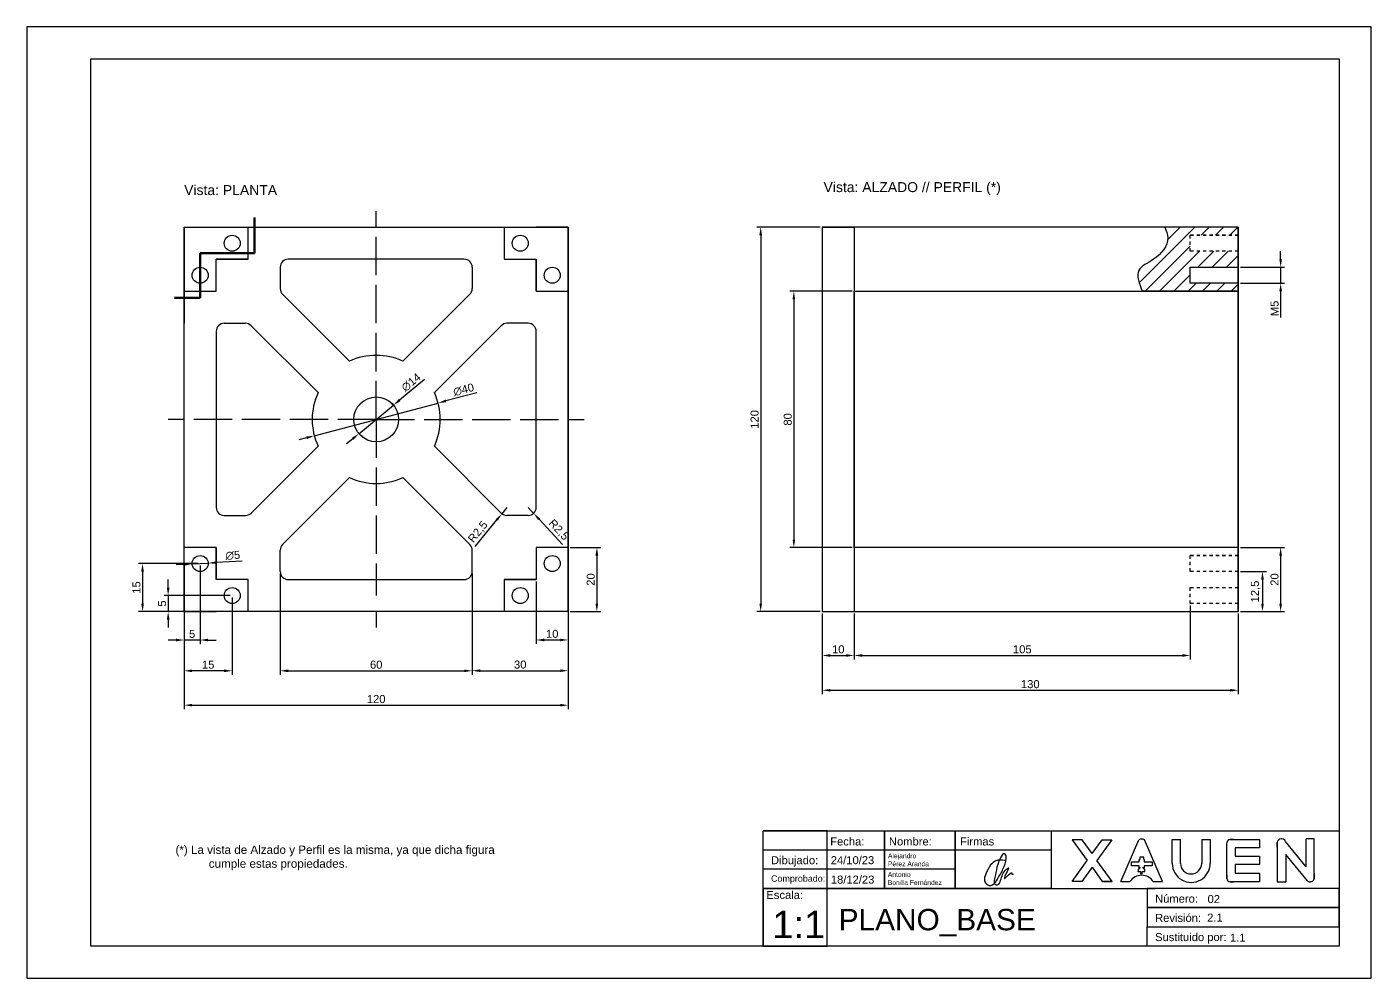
# Model space of a CAD drawing. Header units: millimetres. Extents: x 203 to 1047, y 1920 to 2419.
# Drawn here: x 626.6 to 1046.6, y 2122.1 to 2419.1 of the extents above; entities that cross this region are included whole.
import ezdxf

# ---------------------------------------------------------------- set-up
doc = ezdxf.new("R2010")
doc.units = ezdxf.units.MM
doc.linetypes.add('ACAD_ISO02W100', pattern=[15, 12, -3])
doc.linetypes.add('JIS_02_1.0', pattern=[2, 1, -1])
for name, color, linetype in [('BASE', 7, 'Continuous'), ('Cajetín', 7, 'Continuous'), ('COTA', 252, 'Continuous')]:
    doc.layers.add(name, color=color, linetype=linetype)
doc.styles.get("Standard").update_dxf_attribs({"font": 'arial.ttf'})
doc.dimstyles.new('ISO-25', dxfattribs={"dimtxt": 2.5, "dimasz": 2.5, "dimexe": 1.25, "dimexo": 0.625, "dimtad": 1, "dimtxsty": 'Standard', "dimcen": 2.5, "dimadec": 0, "dimazin": 0, "dimtfac": 1, "dimtmove": 0, "dimatfit": 3, "dimfxl": 1, "dimarcsym": 0})

# ---------------------------------------------------------------- blocks, each defined once
blk = doc.blocks.new('*D55')
at = {"layer": 'COTA', "color": 0, "lineweight": -2, "transparency": 16777216}
for p, q in [((765.77, 2248.38), (765.77, 2216.8)), ((795.77, 2248.38), (795.77, 2216.8)), ((768.27, 2218.05), (793.27, 2218.05))]:
    blk.add_line(p, q, dxfattribs=at)
at = {"layer": 'COTA', "color": 0, "transparency": 16777216}
for points in [[(768.27, 2218.47), (768.27, 2217.63), (765.77, 2218.05)], [(793.27, 2218.47), (793.27, 2217.63), (795.77, 2218.05)]]:
    blk.add_solid(points, dxfattribs=at)
at = {"layer": 'Defpoints', "color": 0, "transparency": 16777216}
for p in [(765.77, 2249.01), (795.77, 2249.01), (795.77, 2218.05)]:
    blk.add_point(p, dxfattribs=at)
at = {"layer": 'COTA', "color": 0, "transparency": 16777216, "insert": (780.77, 2219.95), "char_height": 2.5, "attachment_point": 5}
blk.add_mtext('30', dxfattribs=at)
blk = doc.blocks.new('*D56')
at = {"layer": 'COTA', "color": 0, "lineweight": -2, "transparency": 16777216}
for p, q in [((785.77, 2245.88), (785.77, 2226.39)), ((795.77, 2245.88), (795.77, 2226.39)), ((788.27, 2227.64), (793.27, 2227.64))]:
    blk.add_line(p, q, dxfattribs=at)
at = {"layer": 'COTA', "color": 0, "transparency": 16777216}
for points in [[(788.27, 2228.06), (788.27, 2227.22), (785.77, 2227.64)], [(793.27, 2228.06), (793.27, 2227.22), (795.77, 2227.64)]]:
    blk.add_solid(points, dxfattribs=at)
at = {"layer": 'Defpoints', "color": 0, "transparency": 16777216}
for p in [(785.77, 2246.51), (795.77, 2246.51), (795.77, 2227.64)]:
    blk.add_point(p, dxfattribs=at)
at = {"layer": 'COTA', "color": 0, "transparency": 16777216, "insert": (790.77, 2229.54), "char_height": 2.5, "attachment_point": 5}
blk.add_mtext('10', dxfattribs=at)
blk = doc.blocks.new('*D57')
at = {"layer": 'COTA', "color": 0, "lineweight": -2, "transparency": 16777216}
for p, q in [((675.77, 2235.88), (675.77, 2206.03)), ((795.77, 2235.88), (795.77, 2206.03)), ((678.27, 2207.28), (793.27, 2207.28))]:
    blk.add_line(p, q, dxfattribs=at)
at = {"layer": 'COTA', "color": 0, "transparency": 16777216}
for points in [[(678.27, 2207.69), (678.27, 2206.86), (675.77, 2207.28)], [(793.27, 2207.69), (793.27, 2206.86), (795.77, 2207.28)]]:
    blk.add_solid(points, dxfattribs=at)
at = {"layer": 'Defpoints', "color": 0, "transparency": 16777216}
for p in [(675.77, 2236.51), (795.77, 2236.51), (795.77, 2207.28)]:
    blk.add_point(p, dxfattribs=at)
at = {"layer": 'COTA', "color": 0, "transparency": 16777216, "insert": (735.77, 2209.18), "char_height": 2.5, "attachment_point": 5}
blk.add_mtext('120', dxfattribs=at)
blk = doc.blocks.new('*D58')
at = {"layer": 'COTA', "color": 0, "lineweight": -2, "transparency": 16777216}
for p, q in [((705.77, 2248.38), (705.77, 2216.76)), ((765.77, 2248.38), (765.77, 2216.76)), ((708.27, 2218.01), (763.27, 2218.01))]:
    blk.add_line(p, q, dxfattribs=at)
at = {"layer": 'COTA', "color": 0, "transparency": 16777216}
for points in [[(708.27, 2218.43), (708.27, 2217.59), (705.77, 2218.01)], [(763.27, 2218.43), (763.27, 2217.59), (765.77, 2218.01)]]:
    blk.add_solid(points, dxfattribs=at)
at = {"layer": 'Defpoints', "color": 0, "transparency": 16777216}
for p in [(705.77, 2249.01), (765.77, 2249.01), (765.77, 2218.01)]:
    blk.add_point(p, dxfattribs=at)
at = {"layer": 'COTA', "color": 0, "transparency": 16777216, "insert": (735.77, 2219.91), "char_height": 2.5, "attachment_point": 5}
blk.add_mtext('60', dxfattribs=at)
blk = doc.blocks.new('*D60')
at = {"layer": 'COTA', "color": 0, "lineweight": -2, "transparency": 16777216}
for p, q in [((776.6, 2269.01), (775.03, 2267.06)), ((766.74, 2256.78), (773.47, 2265.12))]:
    blk.add_line(p, q, dxfattribs=at)
at = {"layer": 'COTA', "color": 0, "transparency": 16777216}
blk.add_solid([(773.14, 2265.38), (773.79, 2264.85), (775.03, 2267.06)], dxfattribs=at)
at = {"layer": 'Defpoints', "color": 0, "transparency": 16777216}
for p in [(776.6, 2269.01), (775.03, 2267.06)]:
    blk.add_point(p, dxfattribs=at)
at = {"layer": 'COTA', "color": 0, "transparency": 16777216, "insert": (767.66, 2261.31), "char_height": 2.5, "attachment_point": 5, "rotation": 51.1242}
blk.add_mtext('R2,5', dxfattribs=at)
blk = doc.blocks.new('*D62')
at = {"layer": 'COTA', "color": 0, "lineweight": -2, "transparency": 16777216}
for p, q in [((783.27, 2269.01), (784.97, 2267.17)), ((793.95, 2257.48), (786.67, 2265.34))]:
    blk.add_line(p, q, dxfattribs=at)
at = {"layer": 'COTA', "color": 0, "transparency": 16777216}
blk.add_solid([(786.98, 2265.62), (786.36, 2265.06), (784.97, 2267.17)], dxfattribs=at)
at = {"layer": 'Defpoints', "color": 0, "transparency": 16777216}
for p in [(783.27, 2269.01), (784.97, 2267.17)]:
    blk.add_point(p, dxfattribs=at)
at = {"layer": 'COTA', "color": 0, "transparency": 16777216, "insert": (792.72, 2261.94), "char_height": 2.5, "attachment_point": 5, "rotation": 312.7867}
blk.add_mtext('R2,5', dxfattribs=at)
blk = doc.blocks.new('*D63')
at = {"layer": 'COTA', "color": 0, "lineweight": -2, "transparency": 16777216}
for p, q in [((874.52, 2356.51), (854.66, 2356.51)), ((855.91, 2354.01), (855.91, 2239.01)), ((874.52, 2236.51), (854.66, 2236.51))]:
    blk.add_line(p, q, dxfattribs=at)
at = {"layer": 'COTA', "color": 0, "transparency": 16777216}
for points in [[(855.49, 2354.01), (856.32, 2354.01), (855.91, 2356.51)], [(855.49, 2239.01), (856.32, 2239.01), (855.91, 2236.51)]]:
    blk.add_solid(points, dxfattribs=at)
at = {"layer": 'Defpoints', "color": 0, "transparency": 16777216}
for p in [(875.14, 2356.51), (855.91, 2236.51), (875.14, 2236.51)]:
    blk.add_point(p, dxfattribs=at)
at = {"layer": 'COTA', "color": 0, "transparency": 16777216, "insert": (854.01, 2296.51), "char_height": 2.5, "attachment_point": 5, "rotation": 90}
blk.add_mtext('120', dxfattribs=at)
blk = doc.blocks.new('*D64')
at = {"layer": 'COTA', "color": 0, "lineweight": -2, "transparency": 16777216}
for p, q in [((875.14, 2235.88), (875.14, 2210.68)), ((1005.14, 2235.88), (1005.14, 2210.68)), ((877.64, 2211.93), (1002.64, 2211.93))]:
    blk.add_line(p, q, dxfattribs=at)
at = {"layer": 'COTA', "color": 0, "transparency": 16777216}
for points in [[(877.64, 2212.35), (877.64, 2211.51), (875.14, 2211.93)], [(1002.64, 2212.35), (1002.64, 2211.51), (1005.14, 2211.93)]]:
    blk.add_solid(points, dxfattribs=at)
at = {"layer": 'Defpoints', "color": 0, "transparency": 16777216}
for p in [(875.14, 2236.51), (1005.14, 2236.51), (1005.14, 2211.93)]:
    blk.add_point(p, dxfattribs=at)
at = {"layer": 'COTA', "color": 0, "transparency": 16777216, "insert": (940.14, 2213.83), "char_height": 2.5, "attachment_point": 5}
blk.add_mtext('130', dxfattribs=at)
blk = doc.blocks.new('*D65')
at = {"layer": 'COTA', "color": 0, "lineweight": -2, "transparency": 16777216}
for p, q in [((875.14, 2235.88), (875.14, 2221.55)), ((885.14, 2235.88), (885.14, 2221.55)), ((877.64, 2222.8), (882.64, 2222.8))]:
    blk.add_line(p, q, dxfattribs=at)
at = {"layer": 'COTA', "color": 0, "transparency": 16777216}
for points in [[(877.64, 2223.22), (877.64, 2222.38), (875.14, 2222.8)], [(882.64, 2223.22), (882.64, 2222.38), (885.14, 2222.8)]]:
    blk.add_solid(points, dxfattribs=at)
at = {"layer": 'Defpoints', "color": 0, "transparency": 16777216}
for p in [(875.14, 2236.51), (885.14, 2236.51), (885.14, 2222.8)]:
    blk.add_point(p, dxfattribs=at)
at = {"layer": 'COTA', "color": 0, "transparency": 16777216, "insert": (880.14, 2224.7), "char_height": 2.5, "attachment_point": 5}
blk.add_mtext('10', dxfattribs=at)
blk = doc.blocks.new('*D67')
at = {"layer": 'COTA', "color": 0, "lineweight": -2, "transparency": 16777216}
for p, q in [((884.52, 2336.51), (865.02, 2336.51)), ((866.27, 2334.01), (866.27, 2259.01)), ((884.52, 2256.51), (865.02, 2256.51))]:
    blk.add_line(p, q, dxfattribs=at)
at = {"layer": 'COTA', "color": 0, "transparency": 16777216}
for points in [[(865.85, 2334.01), (866.68, 2334.01), (866.27, 2336.51)], [(865.85, 2259.01), (866.68, 2259.01), (866.27, 2256.51)]]:
    blk.add_solid(points, dxfattribs=at)
at = {"layer": 'Defpoints', "color": 0, "transparency": 16777216}
for p in [(885.14, 2336.51), (866.27, 2256.51), (885.14, 2256.51)]:
    blk.add_point(p, dxfattribs=at)
at = {"layer": 'COTA', "color": 0, "transparency": 16777216, "insert": (864.36, 2296.51), "char_height": 2.5, "attachment_point": 5, "rotation": 90}
blk.add_mtext('80', dxfattribs=at)
blk = doc.blocks.new('*D68')
at = {"layer": 'COTA', "color": 0, "lineweight": -2, "transparency": 16777216}
for p, q in [((675.77, 2240.88), (675.77, 2216.76)), ((690.77, 2240.88), (690.77, 2216.76)), ((688.27, 2218.01), (678.27, 2218.01))]:
    blk.add_line(p, q, dxfattribs=at)
at = {"layer": 'COTA', "color": 0, "transparency": 16777216}
for points in [[(678.27, 2218.43), (678.27, 2217.59), (675.77, 2218.01)], [(688.27, 2218.43), (688.27, 2217.59), (690.77, 2218.01)]]:
    blk.add_solid(points, dxfattribs=at)
at = {"layer": 'Defpoints', "color": 0, "transparency": 16777216}
for p in [(675.77, 2241.51), (690.77, 2241.51), (675.77, 2218.01)]:
    blk.add_point(p, dxfattribs=at)
at = {"layer": 'COTA', "color": 0, "transparency": 16777216, "insert": (683.27, 2219.91), "char_height": 2.5, "attachment_point": 5}
blk.add_mtext('15', dxfattribs=at)
blk = doc.blocks.new('*D69')
at = {"layer": 'COTA', "color": 0, "lineweight": -2, "transparency": 16777216}
for p, q in [((675.77, 2250.88), (675.77, 2226.38)), ((680.77, 2250.88), (680.77, 2226.38)), ((673.27, 2227.63), (670.77, 2227.63)), ((680.77, 2227.63), (675.77, 2227.63)), ((683.27, 2227.63), (685.77, 2227.63))]:
    blk.add_line(p, q, dxfattribs=at)
at = {"layer": 'COTA', "color": 0, "transparency": 16777216}
for points in [[(673.27, 2228.04), (673.27, 2227.21), (675.77, 2227.63)], [(683.27, 2228.04), (683.27, 2227.21), (680.77, 2227.63)]]:
    blk.add_solid(points, dxfattribs=at)
at = {"layer": 'Defpoints', "color": 0, "transparency": 16777216}
for p in [(675.77, 2251.51), (680.77, 2251.51), (675.77, 2227.63)]:
    blk.add_point(p, dxfattribs=at)
at = {"layer": 'COTA', "color": 0, "transparency": 16777216, "insert": (678.27, 2229.52), "char_height": 2.5, "attachment_point": 5}
blk.add_mtext('5', dxfattribs=at)
blk = doc.blocks.new('*D70')
at = {"layer": 'COTA', "color": 0, "lineweight": -2, "transparency": 16777216}
for p, q in [((680.15, 2251.51), (661.52, 2251.51)), ((662.77, 2249.01), (662.77, 2239.01)), ((680.15, 2236.51), (661.52, 2236.51))]:
    blk.add_line(p, q, dxfattribs=at)
at = {"layer": 'COTA', "color": 0, "transparency": 16777216}
for points in [[(662.35, 2249.01), (663.19, 2249.01), (662.77, 2251.51)], [(662.35, 2239.01), (663.19, 2239.01), (662.77, 2236.51)]]:
    blk.add_solid(points, dxfattribs=at)
at = {"layer": 'Defpoints', "color": 0, "transparency": 16777216}
for p in [(680.77, 2251.51), (662.77, 2236.51), (680.77, 2236.51)]:
    blk.add_point(p, dxfattribs=at)
at = {"layer": 'COTA', "color": 0, "transparency": 16777216, "insert": (660.87, 2244.01), "char_height": 2.5, "attachment_point": 5, "rotation": 90}
blk.add_mtext('15', dxfattribs=at)
blk = doc.blocks.new('*D71')
at = {"layer": 'COTA', "color": 0, "lineweight": -2, "transparency": 16777216}
for p, q in [((670.77, 2244.01), (670.77, 2246.51)), ((690.15, 2241.51), (669.52, 2241.51)), ((670.77, 2241.51), (670.77, 2236.51)), ((690.15, 2236.51), (669.52, 2236.51)), ((670.77, 2234.01), (670.77, 2231.51))]:
    blk.add_line(p, q, dxfattribs=at)
at = {"layer": 'COTA', "color": 0, "transparency": 16777216}
for points in [[(670.36, 2244.01), (671.19, 2244.01), (670.77, 2241.51)], [(670.36, 2234.01), (671.19, 2234.01), (670.77, 2236.51)]]:
    blk.add_solid(points, dxfattribs=at)
at = {"layer": 'Defpoints', "color": 0, "transparency": 16777216}
for p in [(690.77, 2241.51), (670.77, 2236.51), (690.77, 2236.51)]:
    blk.add_point(p, dxfattribs=at)
at = {"layer": 'COTA', "color": 0, "transparency": 16777216, "insert": (668.88, 2239.01), "char_height": 2.5, "attachment_point": 5, "rotation": 90}
blk.add_mtext('5', dxfattribs=at)
blk = doc.blocks.new('*D74')
at = {"layer": 'COTA', "color": 0, "lineweight": -2, "transparency": 16777216}
for p, q in [((796.4, 2256.51), (805.96, 2256.51)), ((804.71, 2254.01), (804.71, 2239.01)), ((796.4, 2236.51), (805.96, 2236.51))]:
    blk.add_line(p, q, dxfattribs=at)
at = {"layer": 'COTA', "color": 0, "transparency": 16777216}
for points in [[(804.29, 2254.01), (805.13, 2254.01), (804.71, 2256.51)], [(804.29, 2239.01), (805.13, 2239.01), (804.71, 2236.51)]]:
    blk.add_solid(points, dxfattribs=at)
at = {"layer": 'Defpoints', "color": 0, "transparency": 16777216}
for p in [(795.77, 2256.51), (795.77, 2236.51), (804.71, 2236.51)]:
    blk.add_point(p, dxfattribs=at)
at = {"layer": 'COTA', "color": 0, "transparency": 16777216, "insert": (802.81, 2246.51), "char_height": 2.5, "attachment_point": 5, "rotation": 90}
blk.add_mtext('20', dxfattribs=at)
blk = doc.blocks.new('*D75')
at = {"layer": 'COTA', "color": 0, "lineweight": -2, "transparency": 16777216}
for p, q in [((1005.77, 2256.51), (1019.62, 2256.51)), ((1018.37, 2254.01), (1018.37, 2239.01)), ((1005.77, 2236.51), (1019.62, 2236.51))]:
    blk.add_line(p, q, dxfattribs=at)
at = {"layer": 'COTA', "color": 0, "transparency": 16777216}
for points in [[(1017.95, 2254.01), (1018.78, 2254.01), (1018.37, 2256.51)], [(1017.95, 2239.01), (1018.78, 2239.01), (1018.37, 2236.51)]]:
    blk.add_solid(points, dxfattribs=at)
at = {"layer": 'Defpoints', "color": 0, "transparency": 16777216}
for p in [(1005.14, 2256.51), (1005.14, 2236.51), (1018.37, 2236.51)]:
    blk.add_point(p, dxfattribs=at)
at = {"layer": 'COTA', "color": 0, "transparency": 16777216, "insert": (1016.46, 2246.51), "char_height": 2.5, "attachment_point": 5, "rotation": 90}
blk.add_mtext('20', dxfattribs=at)
blk = doc.blocks.new('*D76')
at = {"layer": 'COTA', "color": 0, "lineweight": -2, "transparency": 16777216}
for p, q in [((1005.77, 2249.01), (1013.94, 2249.01)), ((1012.69, 2246.51), (1012.69, 2239.01)), ((1005.77, 2236.51), (1013.94, 2236.51))]:
    blk.add_line(p, q, dxfattribs=at)
at = {"layer": 'COTA', "color": 0, "transparency": 16777216}
for points in [[(1012.27, 2246.51), (1013.11, 2246.51), (1012.69, 2249.01)], [(1012.27, 2239.01), (1013.11, 2239.01), (1012.69, 2236.51)]]:
    blk.add_solid(points, dxfattribs=at)
at = {"layer": 'Defpoints', "color": 0, "transparency": 16777216}
for p in [(1005.14, 2249.01), (1005.14, 2236.51), (1012.69, 2236.51)]:
    blk.add_point(p, dxfattribs=at)
at = {"layer": 'COTA', "color": 0, "transparency": 16777216, "insert": (1010.56, 2242.76), "char_height": 2.5, "attachment_point": 5, "rotation": 90}
blk.add_mtext('12,5', dxfattribs=at)
blk = doc.blocks.new('*D77')
at = {"layer": 'COTA', "color": 0, "lineweight": -2, "transparency": 16777216}
for p, q in [((750.85, 2308.94), (743.1, 2302.55)), ((730.37, 2292.05), (741.17, 2300.96)), ((728.45, 2290.46), (726.52, 2288.87))]:
    blk.add_line(p, q, dxfattribs=at)
at = {"layer": 'COTA', "color": 0, "transparency": 16777216}
for points in [[(742.84, 2302.88), (743.37, 2302.23), (741.17, 2300.96)], [(728.18, 2290.78), (728.71, 2290.14), (730.37, 2292.05)]]:
    blk.add_solid(points, dxfattribs=at)
at = {"layer": 'Defpoints', "color": 0, "transparency": 16777216}
for p in [(741.17, 2300.96), (730.37, 2292.05)]:
    blk.add_point(p, dxfattribs=at)
at = {"layer": 'COTA', "color": 0, "transparency": 16777216, "insert": (746.68, 2308.07), "char_height": 2.5, "attachment_point": 5, "rotation": 39.5253}
blk.add_mtext('∅14', dxfattribs=at)
blk = doc.blocks.new('*D79')
at = {"layer": 'COTA', "color": 0, "lineweight": -2, "transparency": 16777216}
for p, q in [((675.78, 2251.23), (673.28, 2251.1)), ((678.28, 2251.37), (683.27, 2251.65)), ((693.88, 2252.23), (685.77, 2251.78))]:
    blk.add_line(p, q, dxfattribs=at)
at = {"layer": 'COTA', "color": 0, "transparency": 16777216}
for points in [[(675.76, 2251.65), (675.8, 2250.82), (678.28, 2251.37)], [(685.74, 2252.2), (685.79, 2251.37), (683.27, 2251.65)]]:
    blk.add_solid(points, dxfattribs=at)
at = {"layer": 'Defpoints', "color": 0, "transparency": 16777216}
for p in [(678.28, 2251.37), (683.27, 2251.65)]:
    blk.add_point(p, dxfattribs=at)
at = {"layer": 'COTA', "color": 0, "transparency": 16777216, "insert": (690.96, 2254.04), "char_height": 2.5, "attachment_point": 5, "rotation": 3.1411}
blk.add_mtext('∅5', dxfattribs=at)
blk = doc.blocks.new('*D82')
at = {"layer": 'COTA', "color": 0, "lineweight": -2, "transparency": 16777216}
for p, q in [((716.44, 2291.39), (755.11, 2301.62)), ((767.23, 2304.83), (757.53, 2302.26)), ((714.02, 2290.75), (711.61, 2290.11))]:
    blk.add_line(p, q, dxfattribs=at)
at = {"layer": 'COTA', "color": 0, "transparency": 16777216}
for points in [[(757.42, 2302.67), (757.63, 2301.86), (755.11, 2301.62)], [(713.92, 2291.16), (714.13, 2290.35), (716.44, 2291.39)]]:
    blk.add_solid(points, dxfattribs=at)
at = {"layer": 'Defpoints', "color": 0, "transparency": 16777216}
for p in [(755.11, 2301.62), (716.44, 2291.39)]:
    blk.add_point(p, dxfattribs=at)
at = {"layer": 'COTA', "color": 0, "transparency": 16777216, "insert": (763.08, 2305.77), "char_height": 2.5, "attachment_point": 5, "rotation": 14.8187}
blk.add_mtext('∅40', dxfattribs=at)
blk = doc.blocks.new('*D83')
at = {"layer": 'COTA', "color": 0, "lineweight": -2, "transparency": 16777216}
for p, q in [((885.14, 2235.88), (885.14, 2221.55)), ((990.14, 2238.38), (990.14, 2221.55)), ((887.64, 2222.8), (987.64, 2222.8))]:
    blk.add_line(p, q, dxfattribs=at)
at = {"layer": 'COTA', "color": 0, "transparency": 16777216}
for points in [[(887.64, 2223.22), (887.64, 2222.38), (885.14, 2222.8)], [(987.64, 2223.22), (987.64, 2222.38), (990.14, 2222.8)]]:
    blk.add_solid(points, dxfattribs=at)
at = {"layer": 'Defpoints', "color": 0, "transparency": 16777216}
for p in [(990.14, 2239.01), (885.14, 2236.51), (990.14, 2222.8)]:
    blk.add_point(p, dxfattribs=at)
at = {"layer": 'COTA', "color": 0, "transparency": 16777216, "insert": (937.64, 2224.7), "char_height": 2.5, "attachment_point": 5}
blk.add_mtext('105', dxfattribs=at)
blk = doc.blocks.new('*D84')
at = {"layer": 'COTA', "color": 0, "lineweight": -2, "transparency": 16777216}
for p, q in [((1018.37, 2346.51), (1018.37, 2349.01)), ((1005.77, 2344.01), (1019.62, 2344.01)), ((1018.37, 2344.01), (1018.37, 2339.01)), ((1005.77, 2339.01), (1019.62, 2339.01)), ((1018.37, 2336.51), (1018.37, 2328.31))]:
    blk.add_line(p, q, dxfattribs=at)
at = {"layer": 'COTA', "color": 0, "transparency": 16777216}
for points in [[(1017.95, 2346.51), (1018.78, 2346.51), (1018.37, 2344.01)], [(1017.95, 2336.51), (1018.78, 2336.51), (1018.37, 2339.01)]]:
    blk.add_solid(points, dxfattribs=at)
at = {"layer": 'Defpoints', "color": 0, "transparency": 16777216}
for p in [(1005.14, 2344.01), (1005.14, 2339.01), (1018.37, 2339.01)]:
    blk.add_point(p, dxfattribs=at)
at = {"layer": 'COTA', "color": 0, "transparency": 16777216, "insert": (1016.47, 2331.16), "char_height": 2.5, "attachment_point": 5, "rotation": 90}
blk.add_mtext('M5', dxfattribs=at)

msp = doc.modelspace()

# ---------------------------------------------------------------- hatches: boundary and pattern name
at = {"layer": 'COTA'}
h = msp.add_hatch(dxfattribs=at)
h.set_pattern_fill('ANSI31', color=256)
edge = h.paths.add_edge_path()
edge.add_line((990.14, 2344.008), (1005.14, 2344.008))
edge.add_line((1005.14, 2344.008), (1005.14, 2349.008))
edge.add_line((1005.14, 2349.008), (990.14, 2349.008))
edge.add_line((990.14, 2349.008), (990.14, 2354.008))
edge.add_line((990.14, 2354.008), (1005.14, 2354.008))
edge.add_line((1005.14, 2354.008), (1005.14, 2356.508))
edge.add_line((1005.14, 2356.508), (982.14, 2356.508))
edge.add_spline(control_points=[(982.14, 2356.508), (982.583, 2355.396), (984.056, 2351.696), (979.69, 2346.454), (972.414, 2343.468), (974.194, 2338.924), (975.14, 2336.508)], knot_values=[0, 0, 0, 0, 3.4443801, 11.4648762, 17.2523957, 23.817283, 23.817283, 23.817283, 23.817283], degree=3, periodic=0)
edge.add_line((975.14, 2336.508), (1005.14, 2336.508))
edge.add_line((1005.14, 2336.508), (1005.14, 2339.008))
edge.add_line((1005.14, 2339.008), (990.14, 2339.008))
edge.add_line((990.14, 2339.008), (990.14, 2344.008))

# ---------------------------------------------------------------- linework, layer by layer
msp.add_line((795.774, 2246.508), (795.774, 2236.508))
at = {"layer": 'BASE'}
for p, q in [((675.774, 2356.508), (675.774, 2336.508)), ((675.774, 2356.508), (675.774, 2336.508)), ((675.774, 2356.508), (695.774, 2356.508)), ((695.774, 2346.508), (695.774, 2356.508)), ((775.774, 2356.508), (775.774, 2346.508)), ((795.774, 2236.508), (795.774, 2356.508)), ((795.774, 2356.508), (795.774, 2336.508)), ((1005.14, 2356.508), (875.14, 2356.508)), ((875.14, 2356.508), (875.14, 2236.508)), ((875.14, 2356.508), (885.14, 2356.508)), ((885.14, 2356.508), (885.14, 2236.508)), ((1005.14, 2356.508), (982.14, 2356.508)), ((1005.14, 2356.508), (1005.14, 2236.508)), ((1005.14, 2236.508), (1005.14, 2356.508)), ((1005.14, 2355.508), (1005.14, 2347.508)), ((1005.14, 2355.508), (1005.14, 2354.008)), ((1005.14, 2351.508), (1005.14, 2355.508)), ((1005.14, 2354.008), (1005.14, 2349.008)), ((1005.14, 2347.508), (1005.14, 2350.008)), ((685.774, 2336.508), (685.774, 2346.508)), ((685.774, 2346.508), (695.774, 2346.508)), ((695.774, 2346.508), (685.774, 2346.508)), ((695.774, 2346.508), (685.774, 2346.508)), ((705.774, 2344.008), (705.774, 2337.338)), ((765.774, 2344.008), (765.774, 2337.338)), ((775.774, 2346.508), (785.774, 2346.508)), ((785.774, 2346.508), (785.774, 2336.508)), ((785.774, 2336.508), (785.774, 2346.508)), ((785.774, 2336.508), (785.774, 2346.508)), ((675.774, 2336.508), (675.774, 2326.508)), ((675.774, 2336.508), (685.774, 2336.508)), ((727.404, 2314.672), (706.506, 2335.57)), ((744.144, 2314.672), (765.041, 2335.57)), ((785.774, 2336.508), (795.774, 2336.508)), ((1005.14, 2336.508), (975.14, 2336.508)), ((688.274, 2326.508), (694.944, 2326.508)), ((696.711, 2325.776), (717.609, 2304.878)), ((753.938, 2304.878), (774.836, 2325.776)), ((783.274, 2326.508), (776.604, 2326.508)), ((735.774, 2316.508), (735.774, 2316.508)), ((730.157, 2300.686), (731.596, 2302.124)), ((741.39, 2300.686), (739.952, 2302.124)), ((730.157, 2292.33), (731.596, 2290.892)), ((739.952, 2290.892), (741.39, 2292.33)), ((696.711, 2267.24), (717.609, 2288.138)), ((774.836, 2267.24), (753.938, 2288.138)), ((706.506, 2257.446), (727.404, 2278.344)), ((744.144, 2278.344), (765.041, 2257.446)), ((688.274, 2266.508), (694.944, 2266.508)), ((783.274, 2266.508), (776.604, 2266.508)), ((685.774, 2256.508), (675.774, 2256.508)), ((675.774, 2236.508), (675.774, 2256.508)), ((685.774, 2246.508), (685.774, 2256.508)), ((685.774, 2256.508), (685.774, 2246.508)), ((685.774, 2256.508), (685.774, 2246.508)), ((705.774, 2249.008), (705.774, 2255.678)), ((765.774, 2249.008), (765.774, 2255.678)), ((795.774, 2256.508), (785.774, 2256.508)), ((785.774, 2256.508), (785.774, 2246.508)), ((795.774, 2236.508), (795.774, 2256.508)), ((695.774, 2246.508), (685.774, 2246.508)), ((695.774, 2236.508), (695.774, 2246.508)), ((785.774, 2246.508), (775.774, 2246.508)), ((775.774, 2246.508), (775.774, 2236.508)), ((775.774, 2246.508), (785.774, 2246.508)), ((775.774, 2246.508), (785.774, 2246.508)), ((875.14, 2236.508), (1005.14, 2236.508))]:
    msp.add_line(p, q, dxfattribs=at)
for points in [[(675.774, 2356.508), (795.774, 2356.508), (795.774, 2236.508), (675.774, 2236.508)], [(1005.14, 2336.508), (1005.14, 2256.508), (885.14, 2256.508), (885.14, 2336.508)], [(885.14, 2336.508), (885.14, 2256.508), (885.14, 2256.508), (885.14, 2336.508)]]:
    msp.add_lwpolyline(points, close=True, dxfattribs=at)
for points in [[(795.774, 2346.508), (795.774, 2356.508), (785.774, 2356.508)], [(763.274, 2346.508), (708.274, 2346.508)], [(685.774, 2324.008), (685.774, 2269.008)], [(785.774, 2269.008), (785.774, 2324.008)], [(675.774, 2246.508), (675.774, 2236.508), (685.774, 2236.508)], [(708.274, 2246.508), (763.274, 2246.508)]]:
    msp.add_lwpolyline(points, dxfattribs=at)
for centre, radius in [((690.774, 2351.508), 2.5), ((780.774, 2351.508), 2.5), ((680.774, 2341.508), 2.5), ((790.774, 2341.508), 2.5), ((735.774, 2296.508), 7), ((680.774, 2251.508), 2.5), ((790.774, 2251.508), 2.5), ((690.774, 2241.508), 2.5), ((780.774, 2241.508), 2.5)]:
    msp.add_circle(centre, radius, dxfattribs=at)
for centre, radius, start, end in [((708.274, 2344.008), 2.5, 90, 180), ((763.274, 2344.008), 2.5, 0, 90), ((708.274, 2337.338), 2.5, 180, 225), ((763.274, 2337.338), 2.5, 315, 0), ((688.274, 2324.008), 2.5, 90, 180), ((694.944, 2324.008), 2.5, 45, 90), ((776.604, 2324.008), 2.5, 90, 135), ((783.274, 2324.008), 2.5, 0, 90), ((735.774, 2296.508), 20, 65.26036, 114.73964), ((735.774, 2296.508), 20, 155.26036, 204.73964), ((735.774, 2296.508), 20, 335.26036, 24.73964), ((735.774, 2296.508), 20, 245.26036, 294.73964), ((688.274, 2269.008), 2.5, 180, 270), ((783.274, 2269.008), 2.5, 270, 0), ((694.944, 2269.008), 2.5, 270, 315), ((776.604, 2269.008), 2.5, 225, 270), ((708.274, 2255.678), 2.5, 135, 180), ((763.274, 2255.678), 2.5, 0, 45), ((708.274, 2249.008), 2.5, 180, 270), ((763.274, 2249.008), 2.5, 270, 0)]:
    msp.add_arc(centre, radius, start, end, dxfattribs=at)
at = {"layer": 'Cajetín'}
for p, q in [((795.774, 2246.508), (795.774, 2236.508)), ((876.631, 2168.063), (856.631, 2168.063)), ((876.631, 2150.063), (876.631, 2168.063)), ((956.362, 2165.276), (953.225, 2165.276)), ((953.225, 2165.276), (957.921, 2158.763)), ((959.48, 2160.924), (956.362, 2165.276)), ((959.48, 2160.924), (962.621, 2165.276)), ((965.621, 2165.276), (960.984, 2158.825)), ((962.621, 2165.276), (965.621, 2165.276)), ((968.46, 2152.261), (974.015, 2165.204)), ((981.483, 2152.261), (975.831, 2165.216)), ((1003.585, 2165.327), (1002.585, 2165.327)), ((1026.316, 2156.813), (1019.868, 2164.765)), ((856.631, 2162.063), (876.631, 2162.063)), ((876.631, 2162.063), (946.631, 2162.063)), ((946.631, 2162.063), (946.631, 2156.063)), ((965.69, 2152.256), (960.984, 2158.825)), ((1026.714, 2152.456), (1019.967, 2160.619)), ((876.631, 2156.063), (856.631, 2156.063)), ((876.631, 2150.063), (876.631, 2156.063)), ((916.631, 2156.063), (876.631, 2156.063)), ((953.225, 2152.256), (957.921, 2158.763)), ((959.433, 2156.667), (956.263, 2152.256)), ((959.433, 2156.667), (962.613, 2152.256)), ((973.788, 2155.333), (973.788, 2155.332)), ((973.788, 2155.332), (974.698, 2155.329)), ((974.758, 2154.95), (974.698, 2155.329)), ((975.07, 2155.328), (974.982, 2154.907)), ((975.07, 2155.328), (975.978, 2155.326)), ((1028.876, 2153.088), (1028.876, 2154.782)), ((956.263, 2152.256), (953.225, 2152.256)), ((965.69, 2152.256), (962.613, 2152.256)), ((962.642, 2152.256), (965.69, 2152.256)), ((856.631, 2150.063), (876.631, 2150.063)), ((876.631, 2150.063), (976.631, 2150.063)), ((976.631, 2150.063), (979.131, 2150.063))]:
    msp.add_line(p, q, dxfattribs=at)
for points in [[(626.631, 2122.063), (1046.631, 2122.063), (1046.631, 2419.063), (626.631, 2419.063)], [(646.631, 2409.063), (1036.631, 2409.063), (1036.631, 2132.063), (646.631, 2132.063)], [(1036.631, 2132.063), (856.631, 2132.063), (856.631, 2168.063), (1036.631, 2168.063)], [(876.631, 2168.063), (894.631, 2168.063), (894.631, 2150.063), (876.631, 2150.063)], [(894.631, 2168.063), (916.631, 2168.063), (916.631, 2150.063), (894.631, 2150.063)], [(916.631, 2168.063), (946.631, 2168.063), (946.631, 2150.063), (916.631, 2150.063)], [(856.631, 2132.063), (876.631, 2132.063), (876.631, 2150.063), (856.631, 2150.063)], [(976.631, 2144.063), (1036.631, 2144.063), (1036.631, 2150.063), (976.631, 2150.063)], [(976.631, 2138.063), (1036.631, 2138.063), (1036.631, 2144.063), (976.631, 2144.063)], [(1036.631, 2132.063), (976.631, 2132.063), (976.631, 2138.063), (1036.631, 2138.063)]]:
    msp.add_lwpolyline(points, close=True, dxfattribs=at)
for points in [[(984.502, 2157.852), (984.502, 2165.32), (987.054, 2165.32)], [(987.054, 2157.876), (987.054, 2165.32)], [(993.726, 2165.32), (996.349, 2165.32), (996.349, 2157.852)], [(993.726, 2165.32), (993.726, 2157.876)], [(1001.585, 2153.152), (1001.585, 2164.327)], [(1001.585, 2163.327), (1001.585, 2164.327)], [(1002.585, 2165.327), (1011.769, 2165.327), (1011.769, 2162.748)], [(1002.585, 2165.327), (1003.585, 2165.327)], [(1017.307, 2164.398), (1017.307, 2152.123), (1019.967, 2152.123)], [(1017.307, 2162.899), (1017.307, 2164.398)], [(1028.876, 2153.088), (1028.876, 2165.577), (1026.316, 2165.577)], [(1026.316, 2156.813), (1026.316, 2165.577)], [(974.183, 2158.39), (974.183, 2159.083), (974.331, 2159.083)], [(975.601, 2159.083), (975.601, 2159.799), (974.331, 2159.799), (974.331, 2159.083)], [(975.601, 2159.083), (975.758, 2159.083), (975.758, 2158.39)], [(1011.769, 2162.748), (1004.173, 2162.748), (1004.173, 2160.111), (1011.769, 2160.111)], [(1011.769, 2160.111), (1011.769, 2157.576)], [(1019.967, 2160.619), (1019.967, 2152.123)], [(974.183, 2157.088), (971.751, 2157.088), (971.751, 2158.39), (974.183, 2158.39)], [(974.537, 2156.529), (974.183, 2156.529), (974.183, 2157.088)], [(975.758, 2157.088), (975.758, 2156.529), (975.23, 2156.529)], [(975.758, 2158.39), (978.189, 2158.39), (978.189, 2157.088), (975.758, 2157.088)], [(1011.769, 2154.877), (1011.769, 2152.152), (1002.585, 2152.152)], [(1011.769, 2157.576), (1004.153, 2157.576), (1004.153, 2154.877), (1011.769, 2154.877)], [(1028.876, 2154.782), (1028.876, 2153.088)], [(968.46, 2152.261), (971.289, 2152.261)], [(978.574, 2152.261), (981.483, 2152.261)], [(1001.585, 2154.152), (1001.585, 2153.152)], [(1002.585, 2152.152), (1003.585, 2152.152)], [(1027.546, 2152.123), (1027.646, 2152.123)], [(1027.646, 2152.123), (1027.546, 2152.123)]]:
    msp.add_lwpolyline(points, dxfattribs=at)
msp.add_circle((974.835, 2154.74), 0.224, dxfattribs=at)
for centre, radius, start, end in [((974.933, 2163.749), 1.72, 58.50033, 122.23881), ((1002.585, 2164.327), 1, 90, 180), ((1018.637, 2164.238), 1.339, 23.16034, 173.13873), ((974.883, 2155.479), 1.106, 108.26817, 187.61504), ((974.883, 2155.479), 1.106, 352.02092, 71.73183), ((990.426, 2157.864), 5.923, 179.88638, 0.11362), ((990.39, 2157.919), 3.336, 180.7342, 359.2658), ((974.932, 2149.716), 4.444, 34.94859, 145.05141), ((1002.585, 2153.152), 1, 180, 270), ((1027.596, 2153.453), 1.331, 228.50079, 344.11791)]:
    msp.add_arc(centre, radius, start, end, dxfattribs=at)
msp.add_spline([(932.152, 2158.791), (929.378, 2158.687), (927.752, 2157.387), (926.299, 2154.599), (925.877, 2152.332), (926.532, 2151.431), (927.275, 2151.018), (928.326, 2151.213), (929.892, 2152.99), (931.613, 2156.039), (932.644, 2159.465), (932.474, 2160.484), (932.114, 2160.909), (930.807, 2159.57), (928.881, 2152.643), (928.817, 2152.357), (929.194, 2151.343), (929.878, 2151.172), (929.939, 2151.194), (930.838, 2152.552), (932.669, 2156.029), (933.285, 2156.512), (932.236, 2153.909), (932.065, 2153.226), (934.116, 2154.885), (934.362, 2154.972), (934.316, 2154.596), (934.863, 2154.501)], degree=3, dxfattribs=at)
at = {"layer": 'COTA', "linetype": 'ACAD_ISO02W100'}
for q in [(735.774, 2361.508), (670.774, 2296.508), (735.774, 2241.508), (800.774, 2296.508)]:
    msp.add_line((735.774, 2296.508), q, dxfattribs=at)
at = {"layer": 'COTA', "lineweight": 60}
for p, q in [((697.774, 2348.426), (697.774, 2359.508)), ((696.659, 2348.426), (680.774, 2348.426)), ((680.774, 2341.508), (680.774, 2348.426)), ((695.774, 2348.426), (697.774, 2348.426)), ((680.774, 2341.508), (680.774, 2336.508)), ((680.774, 2336.508), (680.774, 2334.508)), ((680.774, 2334.508), (672.774, 2334.508))]:
    msp.add_line(p, q, dxfattribs=at)
at = {"layer": 'COTA', "linetype": 'JIS_02_1.0'}
for p, q in [((1005.14, 2354.008), (990.14, 2354.008)), ((990.14, 2354.008), (1005.14, 2354.008)), ((990.14, 2349.008), (990.14, 2354.008)), ((1005.14, 2349.008), (990.14, 2349.008)), ((1005.14, 2254.008), (990.14, 2254.008)), ((990.14, 2254.008), (1005.14, 2254.008)), ((990.14, 2249.008), (990.14, 2254.008)), ((1005.14, 2249.008), (990.14, 2249.008))]:
    msp.add_line(p, q, dxfattribs=at)
at = {"layer": 'COTA'}
msp.add_line((735.774, 2236.508), (735.774, 2231.508), dxfattribs=at)
msp.add_lwpolyline([(1005.14, 2344.008), (1005.14, 2339.008), (990.14, 2339.008), (990.14, 2344.008)], close=True, dxfattribs=at)
at = {"layer": 'COTA', "linetype": 'JIS_02_1.0'}
msp.add_lwpolyline([(1005.14, 2244.008), (1005.14, 2239.008), (990.14, 2239.008), (990.14, 2244.008)], close=True, dxfattribs=at)
at = {"layer": 'COTA'}
msp.add_spline([(982.14, 2356.508), (983.073, 2353.192), (978.64, 2346.508), (974.051, 2342.982), (975.14, 2336.508)], degree=3, dxfattribs=at)

# ---------------------------------------------------------------- texts
at = {"insert": (880.281, 2143.653), "char_height": 6.6651, "attachment_point": 1}
msp.add_mtext_dynamic_manual_height_columns('PLANO_BASE', width=247.55724, gutter_width=33.326, heights=[0], dxfattribs=at)
at = {"layer": 'BASE', "attachment_point": 1}
for s, width, gutter_width, insert, char_height in [('Vista: PLANTA', 186.03614, 15.582, (675.774, 2369.675), 3.11638), ('Vista: ALZADO // PERFIL (*)', 186.03614, 15.582, (875.547, 2370.596), 3.11638), ('(*) La vista de Alzado y Perfil es la misma, ya que dicha figura\\P^Icumple estas propiedades.', 155.42969, 13.006, (673.052, 2163.452), 2.60117)]:
    msp.add_mtext_dynamic_manual_height_columns(s, width=width, gutter_width=gutter_width, heights=[0], dxfattribs=dict(at, insert=insert, char_height=char_height))
at = {"layer": 'Cajetín', "attachment_point": 1}
for s, width, gutter_width, heights, insert, char_height in [('Fecha:', 2.46235, 12.5, [0], (877.628, 2165.975), 2.5), ('Nombre:', 2.46235, 12.5, [0], (895.97, 2165.982), 2.5), ('Firmas', 2.46235, 12.5, [0], (918.203, 2165.982), 2.5), ('Dibujado:', 2.46235, 12.5, [0], (859.131, 2160.118), 2.5), ('24/10/23', 2.46235, 12.5, [0], (877.794, 2160.132), 2.5), ('Alejandro Pérez Aranda', 13.66588, 12.5, [7.916], (895.679, 2160.987), 1.5), ('Antonio \\PBonilla Fernández', 18.88062, 12.5, [7.02], (895.633, 2155.15), 1.5), ('Comprobado:', 2.5, 12.5, [0], (859.131, 2154.147), 2), ('18/12/23', 2.46235, 12.5, [0], (877.834, 2154.066), 2.5), ('Escala:', 20, 12.5, [0], (857.683, 2149.273), 2.5), ('Número:', 2.46235, 12.5, [0], (979.131, 2148.118), 2.5), ('02', 2.46235, 12.5, [0], (995.522, 2147.987), 2.5), ('1:1', 47.04129, 42.785, [0], (859.498, 2143.091), 8.557), ('Revisión:', 19.90916, 12.5, [5.96], (979.131, 2142.118), 2.5), ('2.1', 2.46235, 12.5, [0], (995.396, 2142.198), 2.5), ('Sustituido por:', 24.25851, 12.5, [4.341], (979.131, 2136.118), 2.5), ('1.1', 2.46235, 12.5, [0], (1002.542, 2135.948), 2.5)]:
    msp.add_mtext_dynamic_manual_height_columns(s, width=width, gutter_width=gutter_width, heights=heights, dxfattribs=dict(at, insert=insert, char_height=char_height))

# ---------------------------------------------------------------- dimensions: what is measured, and where the dimension line sits
at = {"layer": 'COTA'}
for base, p1, p2, angle, picture, middle in [((855.908, 2236.508), (875.14, 2356.508), (875.14, 2236.508), 270, '*D63', (854.006, 2296.508)), ((866.266, 2256.508), (885.14, 2336.508), (885.14, 2256.508), 270, '*D67', (864.364, 2296.508)), ((804.71, 2236.508), (795.774, 2256.508), (795.774, 2236.508), 90, '*D74', (802.809, 2246.508)), ((1018.366, 2236.508), (1005.14, 2256.508), (1005.14, 2236.508), 270, '*D75', (1016.465, 2246.508)), ((662.77, 2236.508), (680.774, 2251.508), (680.774, 2236.508), 90, '*D70', (660.869, 2244.008)), ((1012.691, 2236.508), (1005.14, 2249.008), (1005.14, 2236.508), 270, '*D76', (1010.563, 2242.758)), ((670.774, 2236.508), (690.774, 2241.508), (690.774, 2236.508), 90, '*D71', (668.877, 2239.008))]:
    dim = msp.add_linear_dim(base=base, p1=p1, p2=p2, angle=angle, dimstyle='ISO-25', dxfattribs=at)
    dim.commit()
    dim.dimension.update_dxf_attribs({"geometry": picture, "text_midpoint": middle})
dim = msp.add_linear_dim(base=(1018.366, 2339.008), p1=(1005.14, 2344.008), p2=(1005.14, 2339.008), angle=90, text='M5', dimstyle='ISO-25', dxfattribs=at)
dim.commit()
dim.dimension.update_dxf_attribs({"geometry": '*D84', "text_midpoint": (1016.47, 2331.157)})
for p1, p2, picture, middle in [((730.374, 2292.053), (741.173, 2300.963), '*D77', (746.684, 2308.065)), ((716.439, 2291.393), (755.108, 2301.623), '*D82', (763.084, 2305.772)), ((678.277, 2251.371), (683.27, 2251.645), '*D79', (690.964, 2254.042))]:
    dim = msp.add_diameter_dim_2p(p1=p1, p2=p2, dimstyle='ISO-25', dxfattribs=at)
    dim.commit()
    dim.dimension.update_dxf_attribs({"geometry": picture, "text_midpoint": middle})
for center, mpoint, picture, middle in [((776.604, 2269.008), (775.035, 2267.062), '*D60', (767.663, 2261.308)), ((783.274, 2269.008), (784.972, 2267.173), '*D62', (792.719, 2261.935))]:
    dim = msp.add_radius_dim(center=center, mpoint=mpoint, dimstyle='ISO-25', dxfattribs=at)
    dim.commit()
    dim.dimension.update_dxf_attribs({"geometry": picture, "text_midpoint": middle})
for base, p1, p2, picture, middle in [((675.774, 2227.627), (680.774, 2251.508), (675.774, 2251.508), '*D69', (678.274, 2229.523)), ((765.774, 2218.009), (705.774, 2249.008), (765.774, 2249.008), '*D58', (735.774, 2219.91)), ((795.774, 2218.05), (765.774, 2249.008), (795.774, 2249.008), '*D55', (780.774, 2219.952)), ((795.774, 2227.641), (785.774, 2246.508), (795.774, 2246.508), '*D56', (790.774, 2229.543)), ((675.774, 2218.009), (690.774, 2241.508), (675.774, 2241.508), '*D68', (683.274, 2219.91)), ((990.14, 2222.8), (885.14, 2236.508), (990.14, 2239.008), '*D83', (937.64, 2224.701)), ((795.774, 2207.276), (675.774, 2236.508), (795.774, 2236.508), '*D57', (735.774, 2209.177))]:
    dim = msp.add_linear_dim(base=base, p1=p1, p2=p2, dimstyle='ISO-25', dxfattribs=at)
    dim.commit()
    dim.dimension.update_dxf_attribs({"geometry": picture, "text_midpoint": middle})
for base, p2, picture, middle in [((1005.14, 2211.93), (1005.14, 2236.508), '*D64', (940.14, 2211.93)), ((885.14, 2222.8), (885.14, 2236.508), '*D65', (880.14, 2222.8))]:
    dim = msp.add_linear_dim(base=base, p1=(875.14, 2236.508), p2=p2, dimstyle='ISO-25', dxfattribs=at)
    dim.commit()
    dim.dimension.update_dxf_attribs({"geometry": picture, "text_midpoint": middle, "dimtype": 160})

doc.saveas('drawing.dxf')
